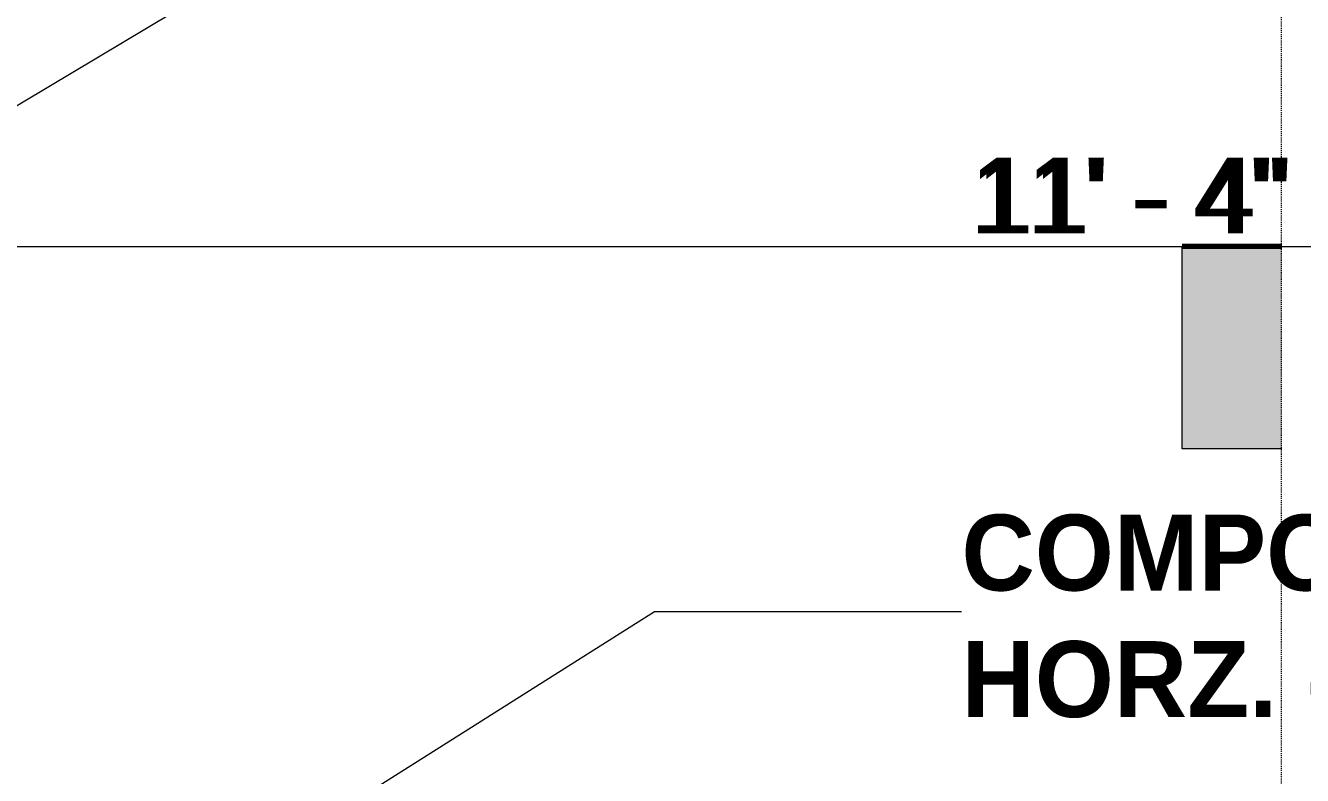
# Model space of a CAD drawing. Header units: inches. Extents: x -4179 to 1631, y -360 to 585.
# Drawn here: x -2059.8 to -1908.5, y 73.3 to 162.2 of the extents above; entities that cross this region are included whole.
import ezdxf

# ---------------------------------------------------------------- set-up
doc = ezdxf.new("R2010")
doc.units = ezdxf.units.IN
doc.header["$MEASUREMENT"] = 0
doc.linetypes.add('Aligning Line 1_8_', pattern=[0.25, 0.125, -0.125])
doc.linetypes.add('Grid Line 1_2_', pattern=[0.875, 0.5, -0.125, 0.125, -0.125])
for name, color, linetype, lineweight in [('0-1', 7, 'Continuous', 5), ('A-AREA-1', 53, 'Continuous', 70), ('A-FLOR-1', 10, 'Continuous', 5), ('A-FLOR-3', 253, 'Continuous', 13), ('A-FLOR-LEVL', 51, 'Continuous', 9), ('A-FLOR-LEVL-1', 51, 'Grid Line 1_2_', 9), ('G-ANNO-SYMB-2', 147, 'Aligning Line 1_8_', 9), ('G-ANNO-TEXT', 231, 'Continuous', 9)]:
    doc.layers.add(name, color=color, linetype=linetype, lineweight=lineweight)
doc.styles.add('Century Gothic', font='ufonts.com_century-gothic.ttf', dxfattribs={"height": 9})
doc.styles.add('Century Gothic_B', font='GOTHICB.TTF', dxfattribs={"height": 9})

# ---------------------------------------------------------------- blocks, each defined once
blk = doc.blocks.new('CTR - 2nd Phase_rvt-1-BUILDING ELEVATION - WEST')
at = {"layer": 'A-FLOR-1'}
blk.add_hatch(color=256, dxfattribs=at).paths.add_polyline_path([(-1910.9, 112), (-1910.9, 136), (-1922.72, 136), (-1922.72, 112)], flags=0)
at = {"layer": 'A-AREA-1'}
blk.add_line((-1910.9, 136), (-1922.72, 136), dxfattribs=at)
at = {"layer": 'A-FLOR-3'}
for p, q in [((-1922.72, 136), (-1910.9, 136)), ((-1922.72, 112), (-1922.72, 136)), ((-1910.9, 112), (-1922.72, 112))]:
    blk.add_line(p, q, dxfattribs=at)
at = {"layer": 'A-FLOR-LEVL-1'}
blk.add_line((-4168.71, 136), (-1814.21, 136), dxfattribs=at)
at = {"layer": 'A-FLOR-LEVL', "insert": (-1947.07, 146.55), "char_height": 9, "width": 147.258, "attachment_point": 1, "style": 'Century Gothic'}
blk.add_mtext('11\' - 4" - 2ND FLOOR', dxfattribs=at)
blk = doc.blocks.new('CTR - 1st Phase - Common Walls_rvt-1-BUILDING ELEVATION - WEST')
at = {"layer": 'A-FLOR-LEVL-1'}
blk.add_line((-4168.71, 136), (-1814.21, 136), dxfattribs=at)
at = {"layer": 'G-ANNO-SYMB-2'}
blk.add_line((-1910.96, 526.95), (-1910.96, -145.84), dxfattribs=at)
at = {"layer": 'A-FLOR-LEVL', "insert": (-1947.07, 146.55), "char_height": 9, "width": 147.258, "attachment_point": 1, "style": 'Century Gothic'}
blk.add_mtext('11\' - 4" - 2ND FLOOR', dxfattribs=at)
blk = doc.blocks.new('CTR - 1st Phase -Stairs _ Elevators_rvt-1-BUILDING ELEVATION - WEST')
at = {"layer": 'A-FLOR-LEVL-1'}
blk.add_line((-4168.71, 136), (-1814.21, 136), dxfattribs=at)
at = {"layer": 'G-ANNO-SYMB-2'}
blk.add_line((-1910.96, 526.95), (-1910.96, -206.49), dxfattribs=at)
at = {"layer": 'A-FLOR-LEVL', "insert": (-1947.07, 146.55), "char_height": 9, "width": 147.258, "attachment_point": 1, "style": 'Century Gothic'}
blk.add_mtext('11\' - 4" - 2ND FLOOR', dxfattribs=at)

msp = doc.modelspace()

# ---------------------------------------------------------------- linework, layer by layer
at = {"layer": 'A-FLOR-LEVL-1'}
msp.add_line((-4167.9645, 136), (-1814.9564, 136), dxfattribs=at)
at = {"layer": 'G-ANNO-TEXT'}
for p, q in [((-2176.6658, 83.4775), (-1985.2498, 197.9048)), ((-2112.7642, 12.216), (-1985.2498, 92.7119)), ((-1985.2498, 92.7119), (-1948.8644, 92.7119))]:
    msp.add_line(p, q, dxfattribs=at)

# ---------------------------------------------------------------- block references
at = {"layer": '0-1'}
for name in ['CTR - 2nd Phase_rvt-1-BUILDING ELEVATION - WEST', 'CTR - 1st Phase - Common Walls_rvt-1-BUILDING ELEVATION - WEST', 'CTR - 1st Phase -Stairs _ Elevators_rvt-1-BUILDING ELEVATION - WEST']:
    msp.add_blockref(name, (0, 0), dxfattribs=at)

# ---------------------------------------------------------------- texts
at = {"layer": 'A-FLOR-LEVL', "insert": (-1947.8184, 146.5508), "char_height": 9, "width": 147.258, "attachment_point": 1, "style": 'Century Gothic'}
msp.add_mtext('11\' - 4" - 2ND FLOOR', dxfattribs=at)
at = {"layer": 'G-ANNO-TEXT', "char_height": 9, "attachment_point": 1, "style": 'Century Gothic_B'}
for s, insert, width in [('COMPOSITE SIDING/DECKING -', (-1948.8644, 104.2166), 231.492), ('HORZ. (OPEN JOINT PATTERN)', (-1948.8644, 89.2166), 214.827)]:
    msp.add_mtext(s, dxfattribs=dict(at, insert=insert, width=width))

doc.saveas('drawing.dxf')
